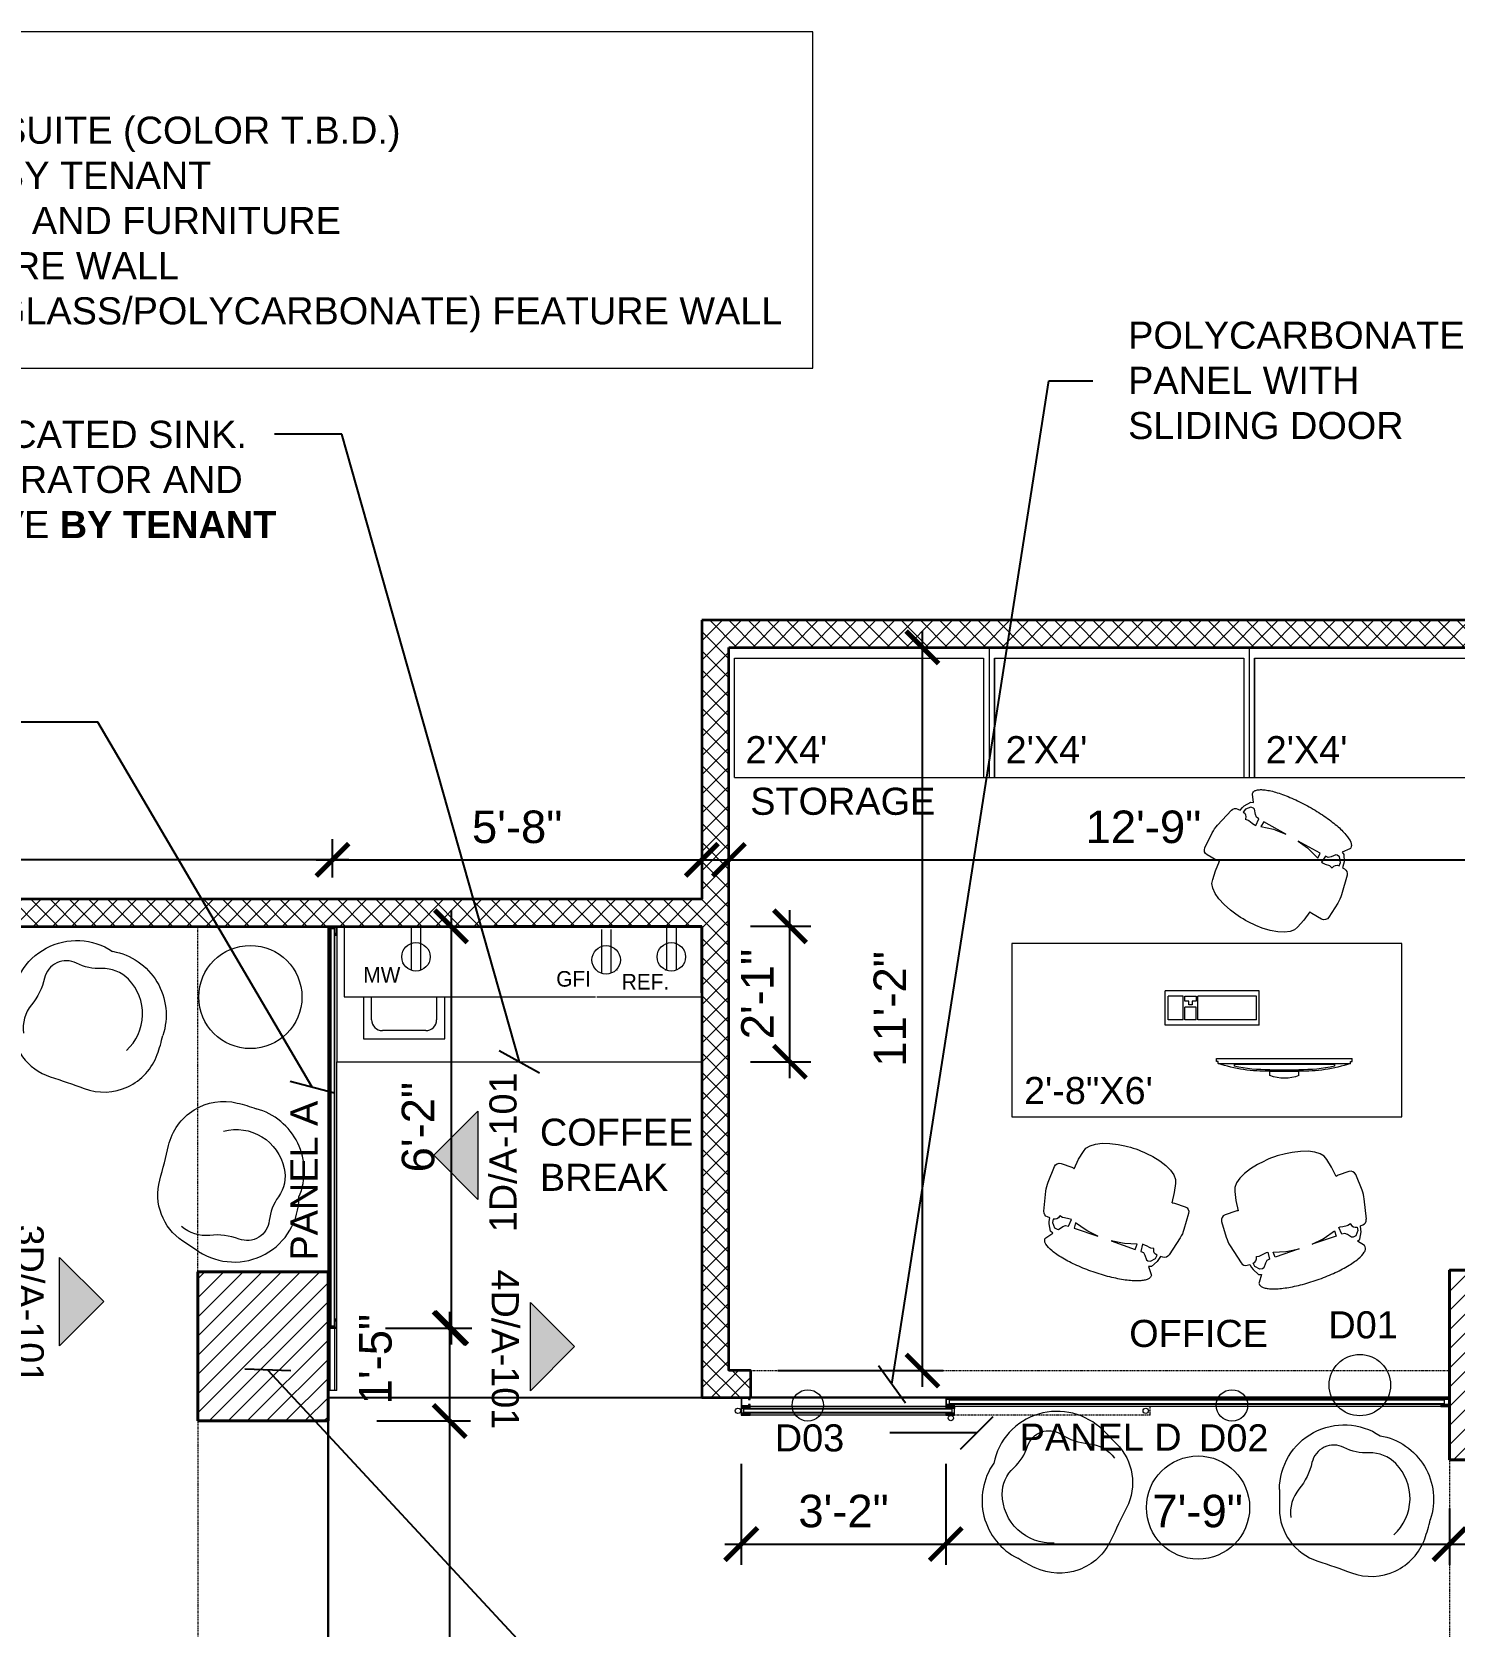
# Model space of a CAD drawing. Extents: x 65572 to 72871, y 30718 to 33858.
# Drawn here: x 66009 to 66271.5, y 32255.3 to 32549.6 of the extents above; entities that cross this region are included whole.
import ezdxf

# ---------------------------------------------------------------- set-up
doc = ezdxf.new("R2010")
doc.units = 0
doc.header["$LTSCALE"] = 0.5
doc.header["$MEASUREMENT"] = 0
doc.linetypes.add('HIDDEN', pattern=[0.375, 0.25, -0.125])
doc.layers.get('0').update_dxf_attribs({"color": 20, "linetype": 'CONTINUOUS'})
doc.layers.get('DEFPOINTS').update_dxf_attribs({"linetype": 'CONTINUOUS', "lineweight": 5})
for name, color, linetype, lineweight in [('Annotations', 40, 'CONTINUOUS', 5), ('Framing', 142, 'CONTINUOUS', 13), ('Hatches', 8, 'CONTINUOUS', 5), ('Layout', 154, 'CONTINUOUS', 5), ('Projections', 151, 'HIDDEN', 5), ('Structure', 7, 'CONTINUOUS', 40), ('Viewed', 150, 'CONTINUOUS', 9), ('Walls', 7, 'CONTINUOUS', 35)]:
    doc.layers.add(name, color=color, linetype=linetype, lineweight=lineweight)
doc.layers.add('Areas', color=240, linetype='CONTINUOUS', lineweight=25, plot=False)
doc.styles.add('Century Gothic', font='GOTHIC.TTF', dxfattribs={"height": 2.874224})
doc.styles.get("Standard").update_dxf_attribs({"font": 'arial.ttf'})
doc.dimstyles.new('ARCH', dxfattribs={"dimscale": 96, "dimtxt": 0.0625, "dimasz": 0.0625, "dimexe": 0.04, "dimexo": 0.09375, "dimgap": 0.03125, "dimtad": 1, "dimdec": 0, "dimrnd": 0.0625, "dimzin": 3, "dimdsep": 46, "dimlunit": 4, "dimtxsty": 'Standard', "dimblk1": 'ARCHTICK', "dimblk2": 'ARCHTICK', "dimsah": 1, "dimcen": 0, "dimdle": 0.03125, "dimclrd": 256, "dimclre": 256, "dimclrt": 256, "dimazin": 0, "dimtfac": 1, "dimtdec": 0, "dimtmove": 2, "dimatfit": 3, "dimldrblk": 'OBLIQUE', "dimfxl": 0.3, "dimfxlon": 1, "dimfrac": 2, "dimarcsym": 0})

# ---------------------------------------------------------------- blocks, each defined once
blk = doc.blocks.new('keyboard')
at = {"color": 0}
for p, q in [((8.72, 0), (-8.72, 0)), ((-8.72, -6.4), (-8.72, 0)), ((8.72, -6.4), (8.72, 0)), ((-5.33, -1), (-8.15, -1)), ((-8.15, -5.4), (-8.15, -1)), ((-5.33, -5.4), (-5.33, -1)), ((-5.03, -1.92), (-5.03, -1)), ((-5.03, -1), (-2.93, -1)), ((-4.3, -1.92), (-5.03, -1.92)), ((-4.3, -2.63), (-4.3, -1.92)), ((-3.71, -2.63), (-4.3, -2.63)), ((-2.93, -1.92), (-3.71, -1.92)), ((-3.71, -1.92), (-3.71, -2.63)), ((-2.93, -1), (-2.93, -1.92)), ((8.22, -1), (-2.62, -1)), ((-2.62, -5.4), (-2.62, -1)), ((8.22, -5.4), (8.22, -1)), ((-5.33, -5.4), (-8.15, -5.4)), ((-2.92, -3.01), (-5.03, -3.01)), ((-5.03, -5.4), (-5.03, -3.01)), ((-2.92, -5.4), (-5.03, -5.4)), ((-2.92, -5.4), (-2.92, -3.01)), ((8.22, -5.4), (-2.62, -5.4)), ((8.72, -6.4), (-8.72, -6.4))]:
    blk.add_line(p, q, dxfattribs=at)
blk = doc.blocks.new('opouf')
at = {"color": 0, "linetype": 'ByBlock', "lineweight": -2}
for points in [[(-13.24, -1.97), (-13.24, 1.53, -0.325424), (-6.17, 11.24, 0.010362), (0.08, 13.4, -0.41691), (13.58, 7.11, -0.030344), (14.6, 3.6, -0.031623)], [(7.88, 6.37, -0.425867), (8.26, -6.77, -0.211513), (3.29, -8.74, 0.12818), (-1.32, -9.74, -0.489828), (-7.23, -6.96, 0.118833), (-9.63, -2.06, -0.210657), (-11.12, 3.18)]]:
    blk.add_lwpolyline(points, format="xyb", dxfattribs=at)
for centre, start, end in [((3.26, -0.16), 279.9956, 18.3369), ((-1.28, -1.97), 180, 303.6073)]:
    blk.add_arc(centre, 11.95, start, end, dxfattribs=at)
blk = doc.blocks.new('_ArchTick')
at = {"const_width": 0.15}
blk.add_lwpolyline([(-0.5, -0.5), (0.5, 0.5)], dxfattribs=at)
blk = doc.blocks.new('*D10')
at = {"layer": 'Annotations', "linetype": 'ByBlock', "lineweight": -2}
for p, q in [((65921.12, 32393.47), (65921.12, 32400.57)), ((66064.44, 32393.47), (66064.44, 32400.57)), ((66067.44, 32396.73), (65918.12, 32396.73))]:
    blk.add_line(p, q, dxfattribs=at)
at = {"layer": 'DEFPOINTS', "color": 0}
for p in [(65921.12, 32396.73), (65921.12, 32384.47), (66064.44, 32384.47)]:
    blk.add_point(p, dxfattribs=at)
at = {"layer": 'Annotations', "lineweight": -2, "xscale": 6, "yscale": 6, "zscale": 6}
for p, rotation in [((65921.12, 32396.73), 179.9999999970824), ((66064.44, 32396.73), 359.9999999970824)]:
    blk.add_blockref('_ArchTick', p, dxfattribs=dict(at, rotation=rotation))
at = {"layer": 'Annotations', "insert": (65992.78, 32402.74), "char_height": 6, "attachment_point": 5, "rotation": 360}
blk.add_mtext('11\'-11"', dxfattribs=at)
blk = doc.blocks.new('_Oblique')
at = {"lineweight": -2}
blk.add_line((-0.5, -0.5), (0.5, 0.5), dxfattribs=at)
blk = doc.blocks.new('*D11')
at = {"layer": 'Annotations', "linetype": 'ByBlock', "lineweight": -2}
for p, q in [((66064.44, 32393.47), (66064.44, 32400.57)), ((66132.62, 32398.47), (66132.62, 32400.57)), ((66061.44, 32396.73), (66135.62, 32396.73))]:
    blk.add_line(p, q, dxfattribs=at)
at = {"layer": 'DEFPOINTS', "color": 0}
for p in [(66132.62, 32396.73), (66132.62, 32389.47), (66064.44, 32384.47)]:
    blk.add_point(p, dxfattribs=at)
at = {"layer": 'Annotations', "lineweight": -2, "xscale": 6, "yscale": 6, "zscale": 6}
for p, rotation in [((66064.44, 32396.73), 179.9999999970807), ((66132.62, 32396.73), 359.9999999970807)]:
    blk.add_blockref('_ArchTick', p, dxfattribs=dict(at, rotation=rotation))
at = {"layer": 'Annotations', "insert": (66098.53, 32402.8), "char_height": 6, "attachment_point": 5, "rotation": 360}
blk.add_mtext('5\'-8"', dxfattribs=at)
blk = doc.blocks.new('*D12')
at = {"layer": 'Annotations', "linetype": 'ByBlock', "lineweight": -2}
for p, q in [((66086.33, 32387.47), (66086.33, 32307.3)), ((66074.25, 32384.47), (66090.17, 32384.47)), ((66074.25, 32310.3), (66090.17, 32310.3))]:
    blk.add_line(p, q, dxfattribs=at)
at = {"layer": 'DEFPOINTS', "color": 0}
for p in [(66065.25, 32384.47), (66065.25, 32310.3), (66086.33, 32310.3)]:
    blk.add_point(p, dxfattribs=at)
at = {"layer": 'Annotations', "lineweight": -2, "xscale": 6, "yscale": 6, "zscale": 6}
for p, rotation in [((66086.33, 32384.47), 89.99999999707704), ((66086.33, 32310.3), 269.9999999970771)]:
    blk.add_blockref('_ArchTick', p, dxfattribs=dict(at, rotation=rotation))
at = {"layer": 'Annotations', "insert": (66080.27, 32347.39), "char_height": 6, "attachment_point": 5, "rotation": 90}
blk.add_mtext('6\'-2"', dxfattribs=at)
blk = doc.blocks.new('*D13')
at = {"layer": 'Annotations', "linetype": 'ByBlock', "lineweight": -2}
for p, q in [((66139.89, 32285.22), (66139.89, 32266.59)), ((66177.64, 32285.22), (66177.64, 32266.59)), ((66136.89, 32270.43), (66180.64, 32270.43))]:
    blk.add_line(p, q, dxfattribs=at)
at = {"layer": 'DEFPOINTS', "color": 0}
for p in [(66139.89, 32294.22), (66177.64, 32294.22), (66177.64, 32270.43)]:
    blk.add_point(p, dxfattribs=at)
at = {"layer": 'Annotations', "lineweight": -2, "xscale": 6, "yscale": 6, "zscale": 6}
for p, rotation in [((66139.89, 32270.43), 179.9999999970791), ((66177.64, 32270.43), 359.9999999970791)]:
    blk.add_blockref('_ArchTick', p, dxfattribs=dict(at, rotation=rotation))
at = {"layer": 'Annotations', "insert": (66158.77, 32276.49), "char_height": 6, "attachment_point": 5, "rotation": 360}
blk.add_mtext('3\'-2"', dxfattribs=at)
blk = doc.blocks.new('*D14')
at = {"layer": 'Annotations', "linetype": 'ByBlock', "lineweight": -2}
for p, q in [((66177.64, 32285.22), (66177.64, 32266.59)), ((66270.62, 32276.97), (66270.62, 32266.59)), ((66174.64, 32270.43), (66273.62, 32270.43))]:
    blk.add_line(p, q, dxfattribs=at)
at = {"layer": 'DEFPOINTS', "color": 0}
for p in [(66177.64, 32294.22), (66270.62, 32285.97), (66270.62, 32270.43)]:
    blk.add_point(p, dxfattribs=at)
at = {"layer": 'Annotations', "lineweight": -2, "xscale": 6, "yscale": 6, "zscale": 6}
for p, rotation in [((66177.64, 32270.43), 179.9999999970812), ((66270.62, 32270.43), 359.9999999970812)]:
    blk.add_blockref('_ArchTick', p, dxfattribs=dict(at, rotation=rotation))
at = {"layer": 'Annotations', "insert": (66224.13, 32276.49), "char_height": 6, "attachment_point": 5, "rotation": 360}
blk.add_mtext('7\'-9"', dxfattribs=at)
blk = doc.blocks.new('*D18')
at = {"layer": 'Annotations', "linetype": 'ByBlock', "lineweight": -2}
for p, q in [((66148.88, 32356.47), (66148.88, 32387.47)), ((66141.62, 32384.47), (66152.72, 32384.47)), ((66141.62, 32359.47), (66152.72, 32359.47))]:
    blk.add_line(p, q, dxfattribs=at)
at = {"layer": 'DEFPOINTS', "color": 0}
for p in [(66132.62, 32384.47), (66148.88, 32384.47), (66132.62, 32359.47)]:
    blk.add_point(p, dxfattribs=at)
at = {"layer": 'Annotations', "lineweight": -2, "xscale": 6, "yscale": 6, "zscale": 6}
for p, rotation in [((66148.88, 32384.47), 89.99999999709851), ((66148.88, 32359.47), 269.9999999970985)]:
    blk.add_blockref('_ArchTick', p, dxfattribs=dict(at, rotation=rotation))
at = {"layer": 'Annotations', "insert": (66142.87, 32371.97), "char_height": 6, "attachment_point": 5, "rotation": 90}
blk.add_mtext('2\'-1"', dxfattribs=at)
blk = doc.blocks.new('*D22')
at = {"layer": 'Annotations', "linetype": 'ByBlock', "lineweight": -2}
for p, q in [((66270.62, 32276.97), (66270.62, 32266.59)), ((66295.7, 32276.91), (66295.7, 32266.59)), ((66267.62, 32270.43), (66298.7, 32270.43))]:
    blk.add_line(p, q, dxfattribs=at)
at = {"layer": 'DEFPOINTS', "color": 0}
for p in [(66270.62, 32285.97), (66295.7, 32285.91), (66295.7, 32270.43)]:
    blk.add_point(p, dxfattribs=at)
at = {"layer": 'Annotations', "lineweight": -2, "xscale": 6, "yscale": 6, "zscale": 6}
for p, rotation in [((66270.62, 32270.43), 179.9999999970825), ((66295.7, 32270.43), 359.9999999970824)]:
    blk.add_blockref('_ArchTick', p, dxfattribs=dict(at, rotation=rotation))
at = {"layer": 'Annotations', "insert": (66283.16, 32276.44), "char_height": 6, "attachment_point": 5, "rotation": 360}
blk.add_mtext('2\'-1"', dxfattribs=at)
blk = doc.blocks.new('*D23')
at = {"layer": 'Annotations', "linetype": 'ByBlock', "lineweight": -2}
for p, q in [((66086.07, 32313.3), (66086.07, 32290.16)), ((66074.25, 32310.3), (66089.91, 32310.3)), ((66072.62, 32293.16), (66089.91, 32293.16))]:
    blk.add_line(p, q, dxfattribs=at)
at = {"layer": 'DEFPOINTS', "color": 0}
for p in [(66065.25, 32310.3), (66063.62, 32293.16), (66086.07, 32293.16)]:
    blk.add_point(p, dxfattribs=at)
at = {"layer": 'Annotations', "lineweight": -2, "xscale": 6, "yscale": 6, "zscale": 6}
for p, rotation in [((66086.07, 32310.3), 89.9999999970819), ((66086.07, 32293.16), 269.9999999970819)]:
    blk.add_blockref('_ArchTick', p, dxfattribs=dict(at, rotation=rotation))
at = {"layer": 'Annotations', "insert": (66072.4, 32304.58), "char_height": 6, "attachment_point": 5, "rotation": 90}
blk.add_mtext('1\'-5"', dxfattribs=at)
blk = doc.blocks.new('*D37')
at = {"layer": 'Annotations', "linetype": 'ByBlock', "lineweight": -2}
for p, q in [((66086.07, 32296.16), (66086.07, 32185.47)), ((66072.62, 32293.16), (66089.91, 32293.16)), ((66057.27, 32188.47), (66089.91, 32188.47))]:
    blk.add_line(p, q, dxfattribs=at)
at = {"layer": 'DEFPOINTS', "color": 0}
for p in [(66063.62, 32293.16), (65921.12, 32188.47), (66086.07, 32188.47)]:
    blk.add_point(p, dxfattribs=at)
at = {"layer": 'Annotations', "lineweight": -2, "xscale": 6, "yscale": 6, "zscale": 6}
for p, rotation in [((66086.07, 32293.16), 89.99999999708523), ((66086.07, 32188.47), 269.9999999970852)]:
    blk.add_blockref('_ArchTick', p, dxfattribs=dict(at, rotation=rotation))
at = {"layer": 'Annotations', "insert": (66080.01, 32240.81), "char_height": 6, "attachment_point": 5, "rotation": 90}
blk.add_mtext('8\'-9"', dxfattribs=at)
blk = doc.blocks.new('herman miller')
at = {"color": 0, "linetype": 'ByBlock', "lineweight": -2}
for p, q in [((2242.1, 3404.1), (2149.1, 3382)), ((2363.1, 3404.1), (2285.3, 3408.1)), ((2387.2, 3325.9), (2387.2, 3378.7)), ((2065.7, 3309.2), (2035.3, 3332.5)), ((2071.3, 3321.9), (2065.7, 3309.2)), ((2101.5, 3339.3), (2071.3, 3321.9)), ((2090.4, 3296.5), (2092, 3309.2)), ((2091.8, 3289.1), (2090.4, 3296.5)), ((2092, 3309.2), (2112.6, 3326.6)), ((2112.6, 3342.5), (2101.5, 3339.3)), ((2129.3, 3345.9), (2112.6, 3342.5)), ((2112.6, 3326.6), (2129, 3329.2)), ((2129.6, 3357.8), (2129.3, 3345.9)), ((2154.3, 3304.5), (2150.9, 3290.9)), ((2150.9, 3290.9), (2150.9, 3287.9)), ((2433.1, 3308.7), (2384.4, 3314.1)), ((2475.2, 3299.5), (2433.1, 3308.7)), ((2493.2, 3293.2), (2475.2, 3299.5)), ((2510.4, 3279), (2493.2, 3293.2)), ((2110.8, 3274.6), (2091.8, 3289.1)), ((2119.7, 3264.2), (2110.8, 3274.6)), ((2121.2, 3250.8), (2119.7, 3264.2)), ((2155.4, 3247.7), (2121.2, 3250.8)), ((2121.3, 3222.5), (2147.2, 3224)), ((2121.8, 3104), (2121.3, 3222.5)), ((2147.2, 3224), (2130.1, 3166.2)), ((2150.9, 3287.9), (2153.9, 3267.1)), ((2153.9, 3267.1), (2155.4, 3253.8)), ((2155.4, 3253.8), (2155.4, 3247.7)), ((2526.2, 3257.4), (2510.4, 3279)), ((2540, 3229.2), (2526.2, 3257.4)), ((2551.3, 3195.4), (2540, 3229.2)), ((2128.6, 3157.2), (2121.8, 3104)), ((2130.1, 3166.2), (2128.6, 3157.2)), ((2559.7, 3157.1), (2551.3, 3195.4)), ((2563.7, 3125.2), (2559.7, 3157.1)), ((2121.3, 2919.7), (2121.8, 3038.2)), ((2121.8, 3038.2), (2128.6, 2985)), ((2559.7, 2985.2), (2563.7, 3017)), ((2147.2, 2918.2), (2121.3, 2919.7)), ((2128.6, 2985), (2130.1, 2976.1)), ((2130.1, 2976.1), (2147.2, 2918.2)), ((2540, 2913), (2551.3, 2946.9)), ((2551.3, 2946.9), (2559.7, 2985.2)), ((2090.4, 2845.7), (2091.8, 2853.1)), ((2092, 2833), (2090.4, 2845.7)), ((2091.8, 2853.1), (2110.8, 2867.7)), ((2110.8, 2867.7), (2119.7, 2878)), ((2119.7, 2878), (2121.2, 2891.4)), ((2121.2, 2891.4), (2155.4, 2894.5)), ((2153.9, 2875.1), (2150.9, 2854.3)), ((2150.9, 2854.3), (2150.9, 2851.3)), ((2150.9, 2851.3), (2154.3, 2837.7)), ((2155.4, 2888.4), (2153.9, 2875.1)), ((2155.4, 2894.5), (2155.4, 2888.4)), ((2433.1, 2833.5), (2475.2, 2842.7)), ((2475.2, 2842.7), (2493.2, 2849)), ((2493.2, 2849), (2510.4, 2863.2)), ((2510.4, 2863.2), (2526.2, 2884.8)), ((2526.2, 2884.8), (2540, 2913)), ((2035.3, 2809.7), (2065.7, 2833)), ((2065.7, 2833), (2071.3, 2820.3)), ((2071.3, 2820.3), (2101.5, 2802.9)), ((2112.6, 2815.6), (2092, 2833)), ((2101.5, 2802.9), (2112.6, 2799.7)), ((2129, 2813.1), (2112.6, 2815.6)), ((2112.6, 2799.7), (2129.3, 2796.4)), ((2129.3, 2796.4), (2129.6, 2784.4)), ((2384.4, 2828.1), (2433.1, 2833.5)), ((2387.2, 2763.5), (2387.2, 2816.3)), ((2149.1, 2760.2), (2242.1, 2738.1)), ((2285.3, 2734.1), (2363.1, 2738.1))]:
    blk.add_line(p, q, dxfattribs=at)
for centre, radius, start, end in [((2155, 3357.3), 25.4, 103.3925, 178.69805), ((2277.4, 3255.9), 152.4, 87.06433, 103.3925), ((2361.8, 3378.7), 25.4, 0, 87.06433), ((2028.4, 3323.5), 11.4, 52.48089, 89.37752), ((2154.4, 3329.9), 25.4, 181.63603, 262.725), ((2154.4, 3329.9), 25.4, 262.725, 269.79801), ((2361.8, 3325.9), 25.4, 332.48616, 0), ((2135.3, 3071.1), 431.8, 352.80044, 7.19956), ((2028.4, 2818.8), 11.4, 270.62248, 307.51911), ((2154.4, 2812.3), 25.4, 97.275, 178.36397), ((2155, 2785), 25.4, 181.30195, 256.6075), ((2154.4, 2812.3), 25.4, 90.20199, 97.275), ((2361.8, 2816.3), 25.4, 0, 27.51384), ((2277.4, 2886.3), 152.4, 256.6075, 272.93567), ((2361.8, 2763.5), 25.4, 272.93567, 0)]:
    blk.add_arc(centre, radius, start, end, dxfattribs=at)
blk.add_open_spline([(2028.5, 3334.9), (2024.7, 3334.9), (2017.2, 3332.7), (2006.2, 3323), (1995.7, 3307.1), (1986, 3285.4), (1977.4, 3258.4), (1970, 3226.8), (1964.1, 3191.4), (1958.3, 3140.2), (1956, 3084.9), (1957.1, 3029.7), (1960.7, 2975.8), (1969.3, 2913.5), (1985.5, 2854.2), (2002.5, 2822.4), (2017.2, 2809.5), (2024.7, 2807.3), (2028.5, 2807.3)], degree=3, knots=[0, 0, 0, 0, 0.05, 0.1, 0.15, 0.2, 0.25, 0.3, 0.35, 0.4, 0.5, 0.55, 0.6, 0.7, 0.8, 0.9, 0.95, 1, 1, 1, 1], dxfattribs=at)
blk = doc.blocks.new('*D62')
at = {"layer": 'Annotations', "linetype": 'ByBlock', "lineweight": -2}
for p, q in [((66173.32, 32299.47), (66173.32, 32438.97)), ((66146.62, 32435.97), (66177.16, 32435.97)), ((66146.62, 32302.47), (66177.16, 32302.47))]:
    blk.add_line(p, q, dxfattribs=at)
at = {"layer": 'DEFPOINTS', "color": 0}
for p in [(66137.62, 32435.97), (66173.32, 32435.97), (66137.62, 32302.47)]:
    blk.add_point(p, dxfattribs=at)
at = {"layer": 'Annotations', "lineweight": -2, "xscale": 6, "yscale": 6, "zscale": 6}
for p, rotation in [((66173.32, 32435.97), 90), ((66173.32, 32302.47), 270)]:
    blk.add_blockref('_ArchTick', p, dxfattribs=dict(at, rotation=rotation))
at = {"layer": 'Annotations', "insert": (66167.31, 32369.22), "char_height": 6, "attachment_point": 5, "rotation": 90}
blk.add_mtext('11\'-2"', dxfattribs=at)
blk = doc.blocks.new('*D63')
at = {"layer": 'Annotations', "linetype": 'ByBlock', "lineweight": -2}
for p, q in [((66137.62, 32367.93), (66137.62, 32400.57)), ((66290.62, 32367.93), (66290.62, 32400.57)), ((66134.62, 32396.73), (66293.62, 32396.73))]:
    blk.add_line(p, q, dxfattribs=at)
at = {"layer": 'DEFPOINTS', "color": 0}
for p in [(66290.62, 32396.73), (66290.62, 32320.97), (66137.62, 32302.47)]:
    blk.add_point(p, dxfattribs=at)
at = {"layer": 'Annotations', "lineweight": -2, "xscale": 6, "yscale": 6, "zscale": 6, "rotation": 180}
blk.add_blockref('_ArchTick', (66137.62, 32396.73), dxfattribs=at)
at = {"layer": 'Annotations', "lineweight": -2, "xscale": 6, "yscale": 6, "zscale": 6}
blk.add_blockref('_ArchTick', (66290.62, 32396.73), dxfattribs=at)
at = {"layer": 'Annotations', "insert": (66214.12, 32402.8), "char_height": 6, "attachment_point": 5}
blk.add_mtext('12\'-9"', dxfattribs=at)
blk = doc.blocks.new('monitor')
at = {"color": 0, "linetype": 'ByBlock', "lineweight": -2}
for p, q in [((-2.68, 3.17), (-2.68, 2.38)), ((2.68, 3.17), (2.68, 2.38)), ((-12.52, 0.6), (-12.52, 0)), ((-12.52, 0.6), (-12.52, 0)), ((-12.22, 0.6), (-12.52, 0.6)), ((-12.52, 0), (12.52, 0)), ((-12.22, 0.95), (12.22, 0.95)), ((-12.22, 0.95), (-12.22, 0.6)), ((-9.24, 1.1), (-9.24, 1.45)), ((-9.24, 1.1), (-9.24, 1.45)), ((-9.24, 1.1), (9.24, 1.1)), ((-2.68, 2.38), (2.68, 2.38)), ((-2.68, 2.09), (2.68, 2.09)), ((9.24, 1.1), (9.24, 1.45)), ((12.22, 0.95), (12.22, 0.6)), ((12.22, 0.6), (12.52, 0.6)), ((12.52, 0.6), (12.52, 0))]:
    blk.add_line(p, q, dxfattribs=at)
for centre, radius, start, end in [((0, -3.88), 7.54, 69.1704, 110.8296), ((-3.23, -26.48), 28.87, 88.9181, 108.1434), ((-3.23, -26.48), 28.58, 88.9181, 102.1432), ((3.23, -26.48), 28.87, 71.8566, 91.0819), ((3.23, -26.48), 28.58, 77.8568, 91.0819)]:
    blk.add_arc(centre, radius, start, end, dxfattribs=at)

msp = doc.modelspace()

# ---------------------------------------------------------------- hatches: boundary and pattern name
at = {"layer": 'Hatches', "linetype": 'ByBlock'}
for points in [[(66091.273353, 32334.066447), (66083.124114, 32342.215686), (66091.273353, 32350.364926)], [(66014.0829, 32323.351381), (66022.23214, 32315.202142), (66014.0829, 32307.052903)], [(66100.983826, 32315.04883), (66109.133065, 32306.899591), (66100.983826, 32298.750352)]]:
    msp.add_hatch(color=256, dxfattribs=at).paths.add_polyline_path(points)
at = {"layer": 'Hatches'}
h = msp.add_hatch(dxfattribs=at)
h.set_pattern_fill('ANSI31', color=256, scale=20, style=0)
h.set_pattern_definition([(45, (63665.679, 30900.0605), (-1.767767, 1.767767), [])])
h.paths.add_polyline_path([(66039.622504, 32320.661055), (66063.622504, 32320.661055), (66063.622504, 32293.161055), (66039.622504, 32293.161055)])
h = msp.add_hatch(dxfattribs=at)
h.set_pattern_fill('ANSI31', color=256, scale=20, style=0)
h.set_pattern_definition([(45, (63665.679, 30900.0605), (-1.767767, 1.767767), [])])
h.paths.add_polyline_path([(66270.622504, 32320.968035), (66295.622504, 32320.968035), (66295.622504, 32285.968035), (66270.622504, 32285.968035)])

# ---------------------------------------------------------------- linework, layer by layer
at = {"color": 0}
for p, q in [((66185.622504, 32435.968035), (66233.622504, 32435.968035)), ((66233.622504, 32435.968035), (66281.622504, 32435.968035)), ((66067.372504, 32384.468035), (66066.622504, 32384.468035)), ((66092.872504, 32384.468035), (66067.372504, 32384.468035)), ((66092.872504, 32384.468035), (66067.372504, 32384.468035))]:
    msp.add_line(p, q, dxfattribs=at)
at = {"layer": 'Annotations'}
msp.add_line((66080.720311, 32384.468035), (66080.720311, 32376.368756), dxfattribs=at)
msp.add_lwpolyline([(65928.397613, 32549.58926), (65928.397613, 32487.533704), (66153.07577, 32487.533704), (66153.07577, 32549.58926)], close=True, dxfattribs=at)
at = {"layer": 'Annotations', "linetype": 'ByBlock'}
for points in [[(66091.273353, 32334.066447), (66083.124114, 32342.215686), (66091.273353, 32350.364926), (66091.273353, 32334.066447)], [(66014.0829, 32323.351381), (66022.23214, 32315.202142), (66014.0829, 32307.052903), (66014.0829, 32323.351381)], [(66100.983826, 32315.04883), (66109.133065, 32306.899591), (66100.983826, 32298.750352), (66100.983826, 32315.04883)]]:
    msp.add_lwpolyline(points, dxfattribs=at)
at = {"layer": 'Annotations'}
for centre, radius in [((66254.063681, 32299.778112), 5.663464), ((66152.168404, 32296.036682), 2.892978), ((66230.466073, 32296.036682), 2.892978)]:
    msp.add_circle(centre, radius, dxfattribs=at)
at = {"layer": 'Areas'}
for points in [[(66137.622504, 32435.968035), (66295.622504, 32435.968035), (66295.622504, 32320.968035), (66270.622504, 32320.968035), (66270.622504, 32297.468035), (66141.622504, 32297.468035), (66141.622504, 32302.468035), (66137.622504, 32302.468035)], [(65921.122504, 32188.468035), (65921.122504, 32384.468035), (66063.622504, 32384.468035), (66063.622504, 32320.661055), (66039.622504, 32320.661055), (66039.622504, 32293.161055), (66063.622504, 32293.161055), (66063.622504, 32188.468035)]]:
    msp.add_lwpolyline(points, close=True, dxfattribs=at)
at = {"layer": 'Framing'}
for p, q in [((66063.622504, 32384.468035), (66063.622504, 32382.843035)), ((66065.247504, 32384.468035), (66063.622504, 32384.468035)), ((66063.622504, 32382.843035), (66063.997504, 32382.843035)), ((66063.727972, 32384.362566), (66065.142035, 32384.362566)), ((66063.727972, 32382.948504), (66063.727972, 32384.362566)), ((66063.892035, 32382.948504), (66063.727972, 32382.948504)), ((66063.892035, 32383.124285), (66063.892035, 32382.948504)), ((66063.997504, 32383.124285), (66063.892035, 32383.124285)), ((66063.997504, 32382.843035), (66063.997504, 32383.124285)), ((66064.122504, 32384.059926), (66064.122504, 32310.736695)), ((66064.122504, 32384.059926), (66064.747504, 32384.059926)), ((66064.747504, 32384.059926), (66064.747504, 32310.736695)), ((66064.872504, 32383.124285), (66064.872504, 32384.468035)), ((66064.872504, 32383.124285), (66064.872504, 32382.843035)), ((66064.977972, 32383.124285), (66064.872504, 32383.124285)), ((66064.872504, 32382.843035), (66065.247504, 32382.843035)), ((66064.977972, 32382.948504), (66064.977972, 32383.124285)), ((66065.142035, 32382.948504), (66064.977972, 32382.948504)), ((66065.142035, 32384.362566), (66065.142035, 32382.948504)), ((66065.247504, 32384.468035), (66065.247504, 32383.718035)), ((66065.247504, 32382.843035), (66065.247504, 32384.468035)), ((66063.622504, 32311.929335), (66063.622504, 32310.304335)), ((66063.997504, 32311.929335), (66063.622504, 32311.929335)), ((66063.727972, 32311.823866), (66063.892035, 32311.823866)), ((66063.727972, 32310.409803), (66063.727972, 32311.823866)), ((66063.892035, 32311.823866), (66063.892035, 32311.648085)), ((66063.892035, 32311.648085), (66063.997504, 32311.648085)), ((66063.997504, 32311.648085), (66063.997504, 32311.929335)), ((66064.872504, 32311.929335), (66064.872504, 32311.648085)), ((66065.247504, 32311.929335), (66064.872504, 32311.929335)), ((66064.872504, 32310.409803), (66064.872504, 32311.648085)), ((66064.872504, 32311.648085), (66064.977972, 32311.648085)), ((66064.977972, 32311.823866), (66065.142035, 32311.823866)), ((66064.977972, 32311.648085), (66064.977972, 32311.823866)), ((66065.142035, 32311.823866), (66065.142035, 32310.409803)), ((66065.247504, 32310.304335), (66065.247504, 32311.929335)), ((66063.622504, 32310.304335), (66065.247504, 32310.304335)), ((66065.142035, 32310.409803), (66063.727972, 32310.409803)), ((66064.122504, 32310.736695), (66064.747504, 32310.736695)), ((66139.892041, 32297.468035), (66139.892041, 32295.843035)), ((66141.517041, 32297.468035), (66139.892041, 32297.468035)), ((66139.997509, 32297.362566), (66141.411572, 32297.362566)), ((66139.997509, 32295.948504), (66139.997509, 32297.362566)), ((66141.235791, 32297.198504), (66141.235791, 32297.093035)), ((66141.411572, 32297.198504), (66141.235791, 32297.198504)), ((66141.235791, 32297.093035), (66141.517041, 32297.093035)), ((66141.411572, 32297.362566), (66141.411572, 32297.198504)), ((66141.517041, 32297.093035), (66141.517041, 32297.468035)), ((66177.642041, 32297.468035), (66177.642041, 32297.093035)), ((66177.642041, 32297.468035), (66177.642041, 32295.843035)), ((66179.267041, 32297.468035), (66177.642041, 32297.468035)), ((66177.642041, 32297.362566), (66177.642041, 32295.948504)), ((66177.747509, 32297.362566), (66179.161572, 32297.362566)), ((66177.747509, 32295.948504), (66177.747509, 32297.362566)), ((66269.70333, 32296.968035), (66178.301915, 32296.968035)), ((66178.301915, 32296.343035), (66178.301915, 32296.968035)), ((66178.985791, 32297.198504), (66178.985791, 32297.093035)), ((66179.161572, 32297.198504), (66178.985791, 32297.198504)), ((66178.985791, 32297.093035), (66179.267041, 32297.093035)), ((66179.161572, 32297.362566), (66179.161572, 32297.198504)), ((66179.267041, 32297.093035), (66179.267041, 32297.468035)), ((66270.622504, 32297.468035), (66268.997504, 32297.468035)), ((66268.997504, 32297.468035), (66268.997504, 32297.093035)), ((66268.997504, 32297.093035), (66269.278754, 32297.093035)), ((66269.102972, 32297.362566), (66270.517035, 32297.362566)), ((66269.102972, 32297.198504), (66269.102972, 32297.362566)), ((66269.278754, 32297.198504), (66269.102972, 32297.198504)), ((66269.278754, 32297.093035), (66269.278754, 32297.198504)), ((66270.517035, 32297.093035), (66269.278754, 32297.093035)), ((66269.70333, 32296.343035), (66269.70333, 32296.968035)), ((66270.517035, 32297.362566), (66270.517035, 32295.948504)), ((66270.622504, 32297.468035), (66270.622504, 32297.093035)), ((66270.622504, 32295.843035), (66270.622504, 32297.468035)), ((66270.622504, 32297.093035), (66270.622504, 32296.218035)), ((66139.892041, 32295.843035), (66141.517041, 32295.843035)), ((66139.892041, 32295.843035), (66139.892041, 32294.218035)), ((66141.517041, 32295.843035), (66139.892041, 32295.843035)), ((66139.892041, 32295.843035), (66139.892041, 32295.468035)), ((66139.892041, 32295.468035), (66139.892041, 32294.593035)), ((66139.892041, 32294.593035), (66139.892041, 32294.218035)), ((66139.892041, 32294.218035), (66141.517041, 32294.218035)), ((66141.411572, 32295.948504), (66139.997509, 32295.948504)), ((66139.997509, 32295.737566), (66141.411572, 32295.737566)), ((66139.997509, 32294.323504), (66139.997509, 32295.737566)), ((66141.411572, 32294.323504), (66139.997509, 32294.323504)), ((66178.799321, 32295.343035), (66140.346534, 32295.343035)), ((66140.346534, 32294.718035), (66140.346534, 32295.343035)), ((66178.799321, 32294.718035), (66140.346534, 32294.718035)), ((66141.235791, 32296.218035), (66141.235791, 32296.112566)), ((66141.517041, 32296.218035), (66141.235791, 32296.218035)), ((66141.235791, 32296.112566), (66141.411572, 32296.112566)), ((66141.235791, 32295.573504), (66141.235791, 32295.468035)), ((66141.411572, 32295.573504), (66141.235791, 32295.573504)), ((66141.235791, 32295.468035), (66141.517041, 32295.468035)), ((66141.235791, 32294.593035), (66141.235791, 32294.487566)), ((66141.517041, 32294.593035), (66141.235791, 32294.593035)), ((66141.235791, 32294.487566), (66141.411572, 32294.487566)), ((66141.411572, 32296.112566), (66141.411572, 32295.948504)), ((66141.411572, 32295.737566), (66141.411572, 32295.573504)), ((66141.411572, 32294.487566), (66141.411572, 32294.323504)), ((66141.517041, 32295.843035), (66141.517041, 32296.218035)), ((66141.517041, 32295.468035), (66141.517041, 32295.843035)), ((66141.517041, 32294.218035), (66141.517041, 32294.593035)), ((66177.642041, 32296.218035), (66177.642041, 32295.843035)), ((66177.642041, 32295.843035), (66179.267041, 32295.843035)), ((66179.267041, 32295.843035), (66177.642041, 32295.843035)), ((66177.642041, 32295.843035), (66177.642041, 32295.468035)), ((66177.642041, 32295.468035), (66177.923291, 32295.468035)), ((66177.642041, 32294.593035), (66177.642041, 32294.218035)), ((66177.923291, 32294.593035), (66177.642041, 32294.593035)), ((66177.642041, 32294.218035), (66179.267041, 32294.218035)), ((66179.161572, 32295.948504), (66177.747509, 32295.948504)), ((66177.747509, 32295.737566), (66179.161572, 32295.737566)), ((66177.747509, 32295.573504), (66177.747509, 32295.737566)), ((66177.923291, 32295.573504), (66177.747509, 32295.573504)), ((66177.747509, 32294.487566), (66177.923291, 32294.487566)), ((66177.747509, 32294.323504), (66177.747509, 32294.487566)), ((66179.161572, 32294.323504), (66177.747509, 32294.323504)), ((66177.923291, 32295.468035), (66177.923291, 32295.573504)), ((66177.923291, 32294.487566), (66177.923291, 32294.593035)), ((66269.70333, 32296.343035), (66178.301915, 32296.343035)), ((66178.799321, 32294.718035), (66178.799321, 32295.343035)), ((66178.985791, 32296.218035), (66178.985791, 32296.112566)), ((66179.267041, 32296.218035), (66178.985791, 32296.218035)), ((66178.985791, 32296.112566), (66179.161572, 32296.112566)), ((66179.161572, 32296.112566), (66179.161572, 32295.948504)), ((66179.161572, 32295.737566), (66179.161572, 32294.323504)), ((66179.267041, 32295.843035), (66179.267041, 32296.218035)), ((66179.267041, 32294.218035), (66179.267041, 32295.843035)), ((66179.267041, 32295.843035), (66179.267041, 32295.468035)), ((66268.997504, 32296.218035), (66268.997504, 32295.843035)), ((66269.278754, 32296.218035), (66268.997504, 32296.218035)), ((66268.997504, 32295.843035), (66270.622504, 32295.843035)), ((66269.102972, 32296.112566), (66269.278754, 32296.112566)), ((66269.102972, 32295.948504), (66269.102972, 32296.112566)), ((66270.517035, 32295.948504), (66269.102972, 32295.948504)), ((66270.517035, 32296.218035), (66269.278754, 32296.218035)), ((66269.278754, 32296.112566), (66269.278754, 32296.218035)), ((66270.622504, 32296.218035), (66270.622504, 32295.843035))]:
    msp.add_line(p, q, dxfattribs=at)
at = {"layer": 'Layout', "linetype": 'ByBlock'}
for p, q in [((66185.622504, 32435.968035), (66185.622504, 32411.968035)), ((66185.622504, 32435.968035), (66185.622504, 32411.968035)), ((66233.622504, 32435.968035), (66233.622504, 32411.968035)), ((66138.622504, 32433.968035), (66184.622504, 32433.968035)), ((66138.622504, 32411.968035), (66138.622504, 32433.968035)), ((66138.622504, 32433.968035), (66184.622504, 32433.968035)), ((66138.622504, 32433.968035), (66184.622504, 32433.968035)), ((66138.622504, 32433.968035), (66184.622504, 32433.968035)), ((66184.622504, 32433.968035), (66184.622504, 32411.968035)), ((66186.622504, 32433.968035), (66232.622504, 32433.968035)), ((66186.622504, 32433.968035), (66186.622504, 32411.968035)), ((66186.622504, 32411.968035), (66186.622504, 32433.968035)), ((66186.622504, 32433.968035), (66232.622504, 32433.968035)), ((66186.622504, 32433.968035), (66232.622504, 32433.968035)), ((66186.622504, 32433.968035), (66232.622504, 32433.968035)), ((66232.622504, 32433.968035), (66232.622504, 32411.968035)), ((66234.622504, 32433.968035), (66234.622504, 32411.968035)), ((66234.622504, 32411.968035), (66234.622504, 32433.968035)), ((66234.622504, 32433.968035), (66280.622504, 32433.968035)), ((66138.622504, 32411.968035), (66184.622504, 32411.968035)), ((66184.622504, 32411.968035), (66185.622504, 32411.968035)), ((66185.622504, 32411.968035), (66186.622504, 32411.968035)), ((66186.622504, 32411.968035), (66232.622504, 32411.968035)), ((66232.622504, 32411.968035), (66233.622504, 32411.968035)), ((66233.622504, 32411.968035), (66234.622504, 32411.968035)), ((66234.622504, 32411.968035), (66280.622504, 32411.968035)), ((66066.622504, 32384.468035), (66066.622504, 32372.218035)), ((66261.8399, 32381.319212), (66189.8399, 32381.319212)), ((66189.8399, 32381.319212), (66189.8399, 32349.319212)), ((66261.8399, 32349.319212), (66261.8399, 32381.319212)), ((66066.622504, 32372.218035), (66066.622504, 32371.468035)), ((66066.622504, 32371.468035), (66093.622504, 32371.468035)), ((66070.158786, 32371.468035), (66070.158786, 32363.718035)), ((66071.658786, 32367.218035), (66071.658786, 32371.468035)), ((66083.658786, 32371.468035), (66083.658786, 32367.218035)), ((66085.158786, 32363.718035), (66085.158786, 32371.468035)), ((66081.658786, 32365.218035), (66073.658786, 32365.218035)), ((66081.658786, 32365.218035), (66073.658786, 32365.218035)), ((66070.158786, 32363.718035), (66085.158786, 32363.718035)), ((66065.247504, 32359.468035), (66132.622504, 32359.468035)), ((66189.8399, 32349.319212), (66261.8399, 32349.319212))]:
    msp.add_line(p, q, dxfattribs=at)
for centre in [(66049.287711, 32371.418312), (66224.198316, 32277.168627)]:
    msp.add_circle(centre, 9.527923, dxfattribs=at)
for centre, start, end in [((66073.658786, 32367.218035), 180, 270), ((66073.658786, 32367.218035), 180, 270), ((66073.658786, 32367.218035), 180, 270), ((66081.658786, 32367.218035), 270, 0), ((66081.658786, 32367.218035), 270, 0), ((66081.658786, 32367.218035), 270, 0)]:
    msp.add_arc(centre, 2, start, end, dxfattribs=at)
at = {"layer": 'Projections'}
for p, q in [((66039.622504, 32320.661055), (66039.622504, 32384.468035)), ((66141.622504, 32302.468035), (66270.622504, 32302.468035)), ((66141.622504, 32297.468035), (66270.622504, 32297.468035)), ((66215.392041, 32294.218035), (66179.267041, 32294.218035)), ((66215.392041, 32294.218035), (66215.392041, 32295.843035)), ((66039.622504, 32293.161055), (66039.622504, 32190.093035)), ((66063.622504, 32293.161055), (66063.622504, 32190.093035)), ((66270.622504, 32285.968035), (66270.622504, 32188.521859))]:
    msp.add_line(p, q, dxfattribs=at)
at = {"layer": 'Structure'}
for p, q in [((66039.622504, 32320.661055), (66039.622504, 32293.161055)), ((66063.622504, 32320.661055), (66039.622504, 32320.661055)), ((66063.622504, 32320.661055), (66063.622504, 32293.161055)), ((66295.622504, 32320.968035), (66270.622504, 32320.968035)), ((66270.622504, 32320.968035), (66270.622504, 32285.968035)), ((66063.622504, 32293.161055), (66039.622504, 32293.161055)), ((66039.699345, 32293.107231), (66039.699345, 32293.161055)), ((66295.622504, 32285.968035), (66270.622504, 32285.968035))]:
    msp.add_line(p, q, dxfattribs=at)
at = {"layer": 'Viewed', "linetype": 'ByBlock'}
for p, q in [((66063.622504, 32320.661055), (66063.622504, 32382.843035)), ((66063.997504, 32310.409803), (66063.997504, 32384.362566)), ((66064.872504, 32311.929335), (66064.872504, 32382.843035)), ((66065.247504, 32383.718035), (66065.247504, 32359.468035)), ((66132.622504, 32371.468035), (66132.622504, 32372.218035)), ((66065.247504, 32298.756418), (66065.247504, 32359.468035)), ((66063.997504, 32298.756418), (66063.997504, 32310.304335)), ((66064.872504, 32298.756418), (66064.872504, 32310.304335)), ((66063.997504, 32298.756418), (66063.622504, 32298.756418)), ((66064.872504, 32298.756418), (66063.997504, 32298.756418)), ((66065.247504, 32298.756418), (66064.872504, 32298.756418))]:
    msp.add_line(p, q, dxfattribs=at)
at = {"layer": 'Viewed'}
for p, q in [((66268.997504, 32297.093035), (66177.747509, 32297.093035)), ((66141.235791, 32294.593035), (66139.892041, 32294.593035)), ((66179.161572, 32295.468035), (66139.997509, 32295.468035)), ((66177.642041, 32295.843035), (66141.517041, 32295.843035)), ((66177.642041, 32295.843035), (66141.517041, 32295.843035)), ((66177.642041, 32295.843035), (66141.517041, 32295.843035)), ((66179.161572, 32294.593035), (66141.517041, 32294.593035)), ((66177.642041, 32294.218035), (66141.517041, 32294.218035)), ((66178.985791, 32296.218035), (66177.747509, 32296.218035)), ((66268.997504, 32296.218035), (66179.267041, 32296.218035)), ((66270.622504, 32295.843035), (66179.267041, 32295.843035))]:
    msp.add_line(p, q, dxfattribs=at)
for centre in [(66139.289773, 32295.02327), (66178.577593, 32293.701521), (66214.542148, 32295.02327)]:
    msp.add_circle(centre, 0.495266, dxfattribs=at)
at = {"layer": 'Walls'}
for p, q in [((66132.622504, 32440.968035), (66132.622504, 32389.468035)), ((66290.622504, 32440.968035), (66132.622504, 32440.968035)), ((66137.622504, 32435.968035), (66185.622504, 32435.968035)), ((66137.622504, 32435.968035), (66295.622504, 32435.968035)), ((66137.622504, 32384.468035), (66137.622504, 32435.968035)), ((66132.622504, 32389.468035), (65921.122504, 32389.468035)), ((65921.122504, 32384.468035), (66132.622504, 32384.468035)), ((66131.872504, 32384.468035), (66094.372504, 32384.468035)), ((66131.872504, 32384.468035), (66094.372504, 32384.468035)), ((66132.622504, 32384.468035), (66131.872504, 32384.468035)), ((66132.622504, 32372.218035), (66132.622504, 32384.468035)), ((66132.622504, 32384.468035), (66132.622504, 32297.468035)), ((66137.622504, 32302.468035), (66137.622504, 32384.468035)), ((66141.622504, 32302.468035), (66137.622504, 32302.468035)), ((66141.622504, 32302.468035), (66141.622504, 32297.468035)), ((66141.699345, 32302.414212), (66141.622504, 32302.414212)), ((66132.622504, 32297.468035), (66141.622504, 32297.468035))]:
    msp.add_line(p, q, dxfattribs=at)

# ---------------------------------------------------------------- block references
at = {"layer": 'Layout', "zscale": 0.03937007874015746}
for p, xscale, yscale, rotation in [((66387.875677, 32414.518979), -0.0393700787401574, 0.03937007874015745, 60.6979831634229), ((66065.294328, 32287.720909), -0.03937007874015741, 0.03937007874015746, 250.7892360365104), ((66385.72108, 32286.251854), 0.03937007874015741, 0.03937007874015746, 109.2107639634896)]:
    msp.add_blockref('herman miller', p, dxfattribs=dict(at, xscale=xscale, yscale=yscale, rotation=rotation))
at = {"layer": 'Layout', "linetype": 'ByBlock', "xscale": -1, "rotation": 180}
for p in [(66018.531711, 32367.926612), (66252.459357, 32278.513527)]:
    msp.add_blockref('opouf', p, dxfattribs=at)
at = {"layer": 'Layout', "linetype": 'ByBlock', "xscale": 0.9958471760944225, "yscale": 0.9958471760944225, "zscale": 0.9958471760944225}
msp.add_blockref('keyboard', (66226.791542, 32372.568588), dxfattribs=at)
at = {"layer": 'Layout', "xscale": -1, "rotation": 180.0000000000023}
msp.add_blockref('monitor', (66240.133429, 32360.094276), dxfattribs=at)
at = {"layer": 'Layout', "linetype": 'ByBlock'}
for p, rotation in [((66045.357102, 32336.598896), 56.7251120151655), ((66198.6933, 32280.681282), 225.0163189341959)]:
    msp.add_blockref('opouf', p, dxfattribs=dict(at, rotation=rotation))

# ---------------------------------------------------------------- texts
at = {"layer": 'Annotations', "char_height": 5, "attachment_point": 1}
for s, insert, width in [('{\\LGENERAL NOTES\\P\\l• RE-PAINT ENTIRE SUITE (COLOR T.B.D.)\\P• THE FOLLOWING, BY TENANT\\P   ○ ALL APPLIANCES AND FURNITURE\\P   ○ SIGNAGE FEATURE WALL\\P   ○ WHITE BOARD (GLASS/POLYCARBONATE) FEATURE WALL}', (65936.811022, 32542.275688), 237.29826051), ('{POLYCARBONATE PANEL WITH SLIDING DOOR}', (66211.297996, 32496.095055), 62.36400047), ('{CABINET WITH RELOCATED SINK. \\P** NEW ADA REFRIGERATOR AND EXISTING MICROWAVE \\fArial|b1|i0|c0|p34;BY TENANT}', (65933.791029, 32477.798343), 126.97772235), ("2'X4'", (66140.682919, 32419.581931), 60.99887021), ("2'X4'", (66188.682919, 32419.581931), 60.99887021), ("2'X4'", (66236.682919, 32419.581931), 60.99887021), ('STORAGE', (66141.548239, 32410.056949), 60.99887021), ('2\'-8"X6\'', (66192.070412, 32356.653341), 60.99887021), ('COFFEE\\PBREAK', (66102.728753, 32348.971082), 60.99887021), ('OFFICE', (66211.498002, 32311.820081), 60.99887021), ('{D01}', (66248.254087, 32313.405637), 60.99887021), ('{D03}', (66146.086584, 32292.533946), 60.99887021), ('{PANEL D}', (66191.28378, 32292.6733), 60.99887021), ('{D02}', (66224.384253, 32292.533946), 60.99887021)]:
    msp.add_mtext(s, dxfattribs=dict(at, insert=insert, width=width))
at = {"layer": 'Annotations', "char_height": 2.8742236, "attachment_point": 9, "line_spacing_factor": 0.984117, "style": 'Century Gothic', "bg_fill": 3, "box_fill_scale": 1.25, "bg_fill_color": 0, "bg_fill_transparency": 0}
for s, insert, width in [('GFI', (66112.151262, 32373.295019), 7.56), ('REF.', (66126.595196, 32372.799661), 9)]:
    msp.add_mtext(s, dxfattribs=dict(at, insert=insert, width=width))
at = {"layer": 'Annotations', "char_height": 5}
for s, insert, width, attachment_point, rotation in [('{1D/A-101}', (66095.949589, 32342.747008), 38.29857324, 5, 90), ('{PANEL A}', (66056.69407, 32322.768778), 60.99887021, 1, 90), ('{3D/A-101}', (66008.614449, 32314.67082), 38.29857324, 5, 270), ('{4D/A-101}', (66096.30759, 32306.368269), 38.29857324, 5, 270)]:
    msp.add_mtext(s, dxfattribs=dict(at, insert=insert, width=width, attachment_point=attachment_point, rotation=rotation))

# ---------------------------------------------------------------- dimensions: what is measured, and where the dimension line sits
at = {"layer": 'Annotations', "linetype": 'ByBlock'}
for base, p1, p2, angle, picture, middle in [((66173.3186634681, 32435.9680352176), (66137.6225036936, 32302.4680352174), (66137.6225036936, 32435.9680352176), 90, '*D62', (66167.3066634681, 32369.2180352175)), ((65921.122504, 32396.732708), (66064.435004, 32384.468035), (65921.122504, 32384.468035), 360, '*D10', (65992.778754, 32402.744708)), ((66132.622504, 32396.732708), (66064.435004, 32384.468035), (66132.622504, 32389.468035), 360, '*D11', (66098.528754, 32402.795708)), ((66086.328741, 32310.304335), (66065.247504, 32384.468035), (66065.247504, 32310.304335), 90, '*D12', (66080.265741, 32347.386185)), ((66148.882868, 32384.468035), (66132.622504, 32359.468035), (66132.622504, 32384.468035), 90, '*D18', (66142.870868, 32371.968035)), ((66086.07308, 32188.468035), (66063.622504, 32293.161055), (65921.122504, 32188.468035), 90, '*D37', (66080.01008, 32240.814545)), ((66177.642041, 32270.42791), (66139.892041, 32294.218035), (66177.642041, 32294.218035), 360, '*D13', (66158.767041, 32276.49091)), ((66270.622504, 32270.42791), (66177.642041, 32294.218035), (66270.622504, 32285.968035), 360, '*D14', (66224.132272, 32276.49091)), ((66295.699345, 32270.42791), (66270.622504, 32285.968035), (66295.699345, 32285.914212), 360, '*D22', (66283.160924, 32276.43991))]:
    dim = msp.add_linear_dim(base=base, p1=p1, p2=p2, angle=angle, dimstyle='ARCH', dxfattribs=at)
    dim.commit()
    dim.dimension.update_dxf_attribs({"geometry": picture, "text_midpoint": middle})
dim = msp.add_linear_dim(base=(66290.622504, 32396.732708), p1=(66137.622504, 32302.468035), p2=(66290.622504, 32320.968035), dimstyle='ARCH', dxfattribs=at)
dim.commit()
dim.dimension.update_dxf_attribs({"geometry": '*D63', "text_midpoint": (66214.122504, 32402.795708)})
dim = msp.add_linear_dim(base=(66086.07308, 32293.161055), p1=(66065.247504, 32310.304335), p2=(66063.622504, 32293.161055), angle=90, dimstyle='ARCH', dxfattribs=at)
dim.commit()
dim.dimension.update_dxf_attribs({"geometry": '*D23', "text_midpoint": (66072.401134, 32304.58075), "dimtype": 160})

# ---------------------------------------------------------------- leaders
for points in [[(66167.709288, 32299.947552), (66196.67049, 32485.147838), (66204.800028, 32485.147838)], [(66098.935004, 32359.468035), (66066.18919, 32475.351951), (66053.756054, 32475.351951)], [(66060.713349, 32354.790721), (66021.146792, 32422.171392), (65999.992395, 32422.171392)], [(66052.505323, 32302.545706), (66218.713883, 32123.549992), (66241.943445, 32123.549992)], [(66183.357219, 32290.95932), (66167.311217, 32290.95932)]]:
    msp.add_leader(points, dimstyle='ARCH', dxfattribs=at)

# ---------------------------------------------------------------- next in the draw order: hatches: boundary and pattern name
at = {"layer": 'Hatches'}
h = msp.add_hatch(dxfattribs=at)
h.set_pattern_fill('ANSI37', color=256, scale=20, style=0)
h.set_pattern_definition([(45, (63665.679, 30900.0605), (-1.767767, 1.767767), []), (135, (63665.679, 30900.0605), (-1.767767, -1.767767), [])])
h.paths.add_polyline_path([(66290.622504, 32440.968035), (66132.622504, 32440.968035), (66132.622504, 32389.468035), (65921.122504, 32389.468035), (65921.122504, 32384.468035), (66132.622504, 32384.468035), (66132.622504, 32297.468035), (66141.622504, 32297.468035), (66141.622504, 32302.468035), (66137.622504, 32302.468035), (66137.622504, 32435.968035), (66295.622504, 32435.968035), (66295.622504, 32528.968035), (66523.122504, 32528.968035), (66523.122504, 32533.968035), (66295.622504, 32533.968035), (66295.622504, 32534.513038), (66290.622504, 32534.525016)])

# ---------------------------------------------------------------- next in the draw order: linework, layer by layer
at = {"layer": 'Annotations'}
for p, q in [((66114.08082, 32383.905535), (66114.08082, 32375.799603)), ((66115.822873, 32383.905535), (66115.822873, 32375.806256)), ((66126.119085, 32384.468035), (66126.119085, 32376.368756)), ((66127.861138, 32384.468035), (66127.861138, 32376.368756))]:
    msp.add_line(p, q, dxfattribs=at)
for centre in [(66114.951847, 32378.275878), (66126.990111, 32378.84503)]:
    msp.add_circle(centre, 2.625, dxfattribs=at)
at = {"layer": 'Areas'}
for points in [[(66063.622504, 32188.468035), (66063.622504, 32297.468035), (66270.622504, 32297.468035), (66270.622504, 32285.968035), (66295.622504, 32285.968035), (66295.622504, 32528.968035), (66520.622504, 32528.968035), (66520.622504, 32316.968035), (66502.872504, 32316.968035), (66502.872504, 32284.968035), (66520.622504, 32284.968035), (66520.622504, 32188.468035)], [(66132.622504, 32297.468035), (66132.622504, 32384.468035), (66063.622504, 32384.468035), (66063.622504, 32297.468035)]]:
    msp.add_lwpolyline(points, close=True, dxfattribs=at)
at = {"layer": 'Layout', "linetype": 'ByBlock'}
for p, q in [((66093.622504, 32371.468035), (66112.997504, 32371.468035)), ((66113.247504, 32371.468035), (66132.622504, 32371.468035))]:
    msp.add_line(p, q, dxfattribs=at)

# ---------------------------------------------------------------- next in the draw order: texts
at = {"layer": 'Annotations', "insert": (66076.978041, 32374.100619), "char_height": 2.8742236, "width": 9, "attachment_point": 9, "line_spacing_factor": 0.984117, "style": 'Century Gothic', "bg_fill": 3, "box_fill_scale": 1.25, "bg_fill_color": 0, "bg_fill_transparency": 0}
msp.add_mtext('{MW}', dxfattribs=at)

# ---------------------------------------------------------------- next in the draw order: linework, layer by layer
at = {"layer": 'Annotations'}
msp.add_line((66078.978257, 32384.468035), (66078.978257, 32376.368756), dxfattribs=at)
msp.add_circle((66079.849284, 32378.84503), 2.625, dxfattribs=at)

doc.saveas('drawing.dxf')
